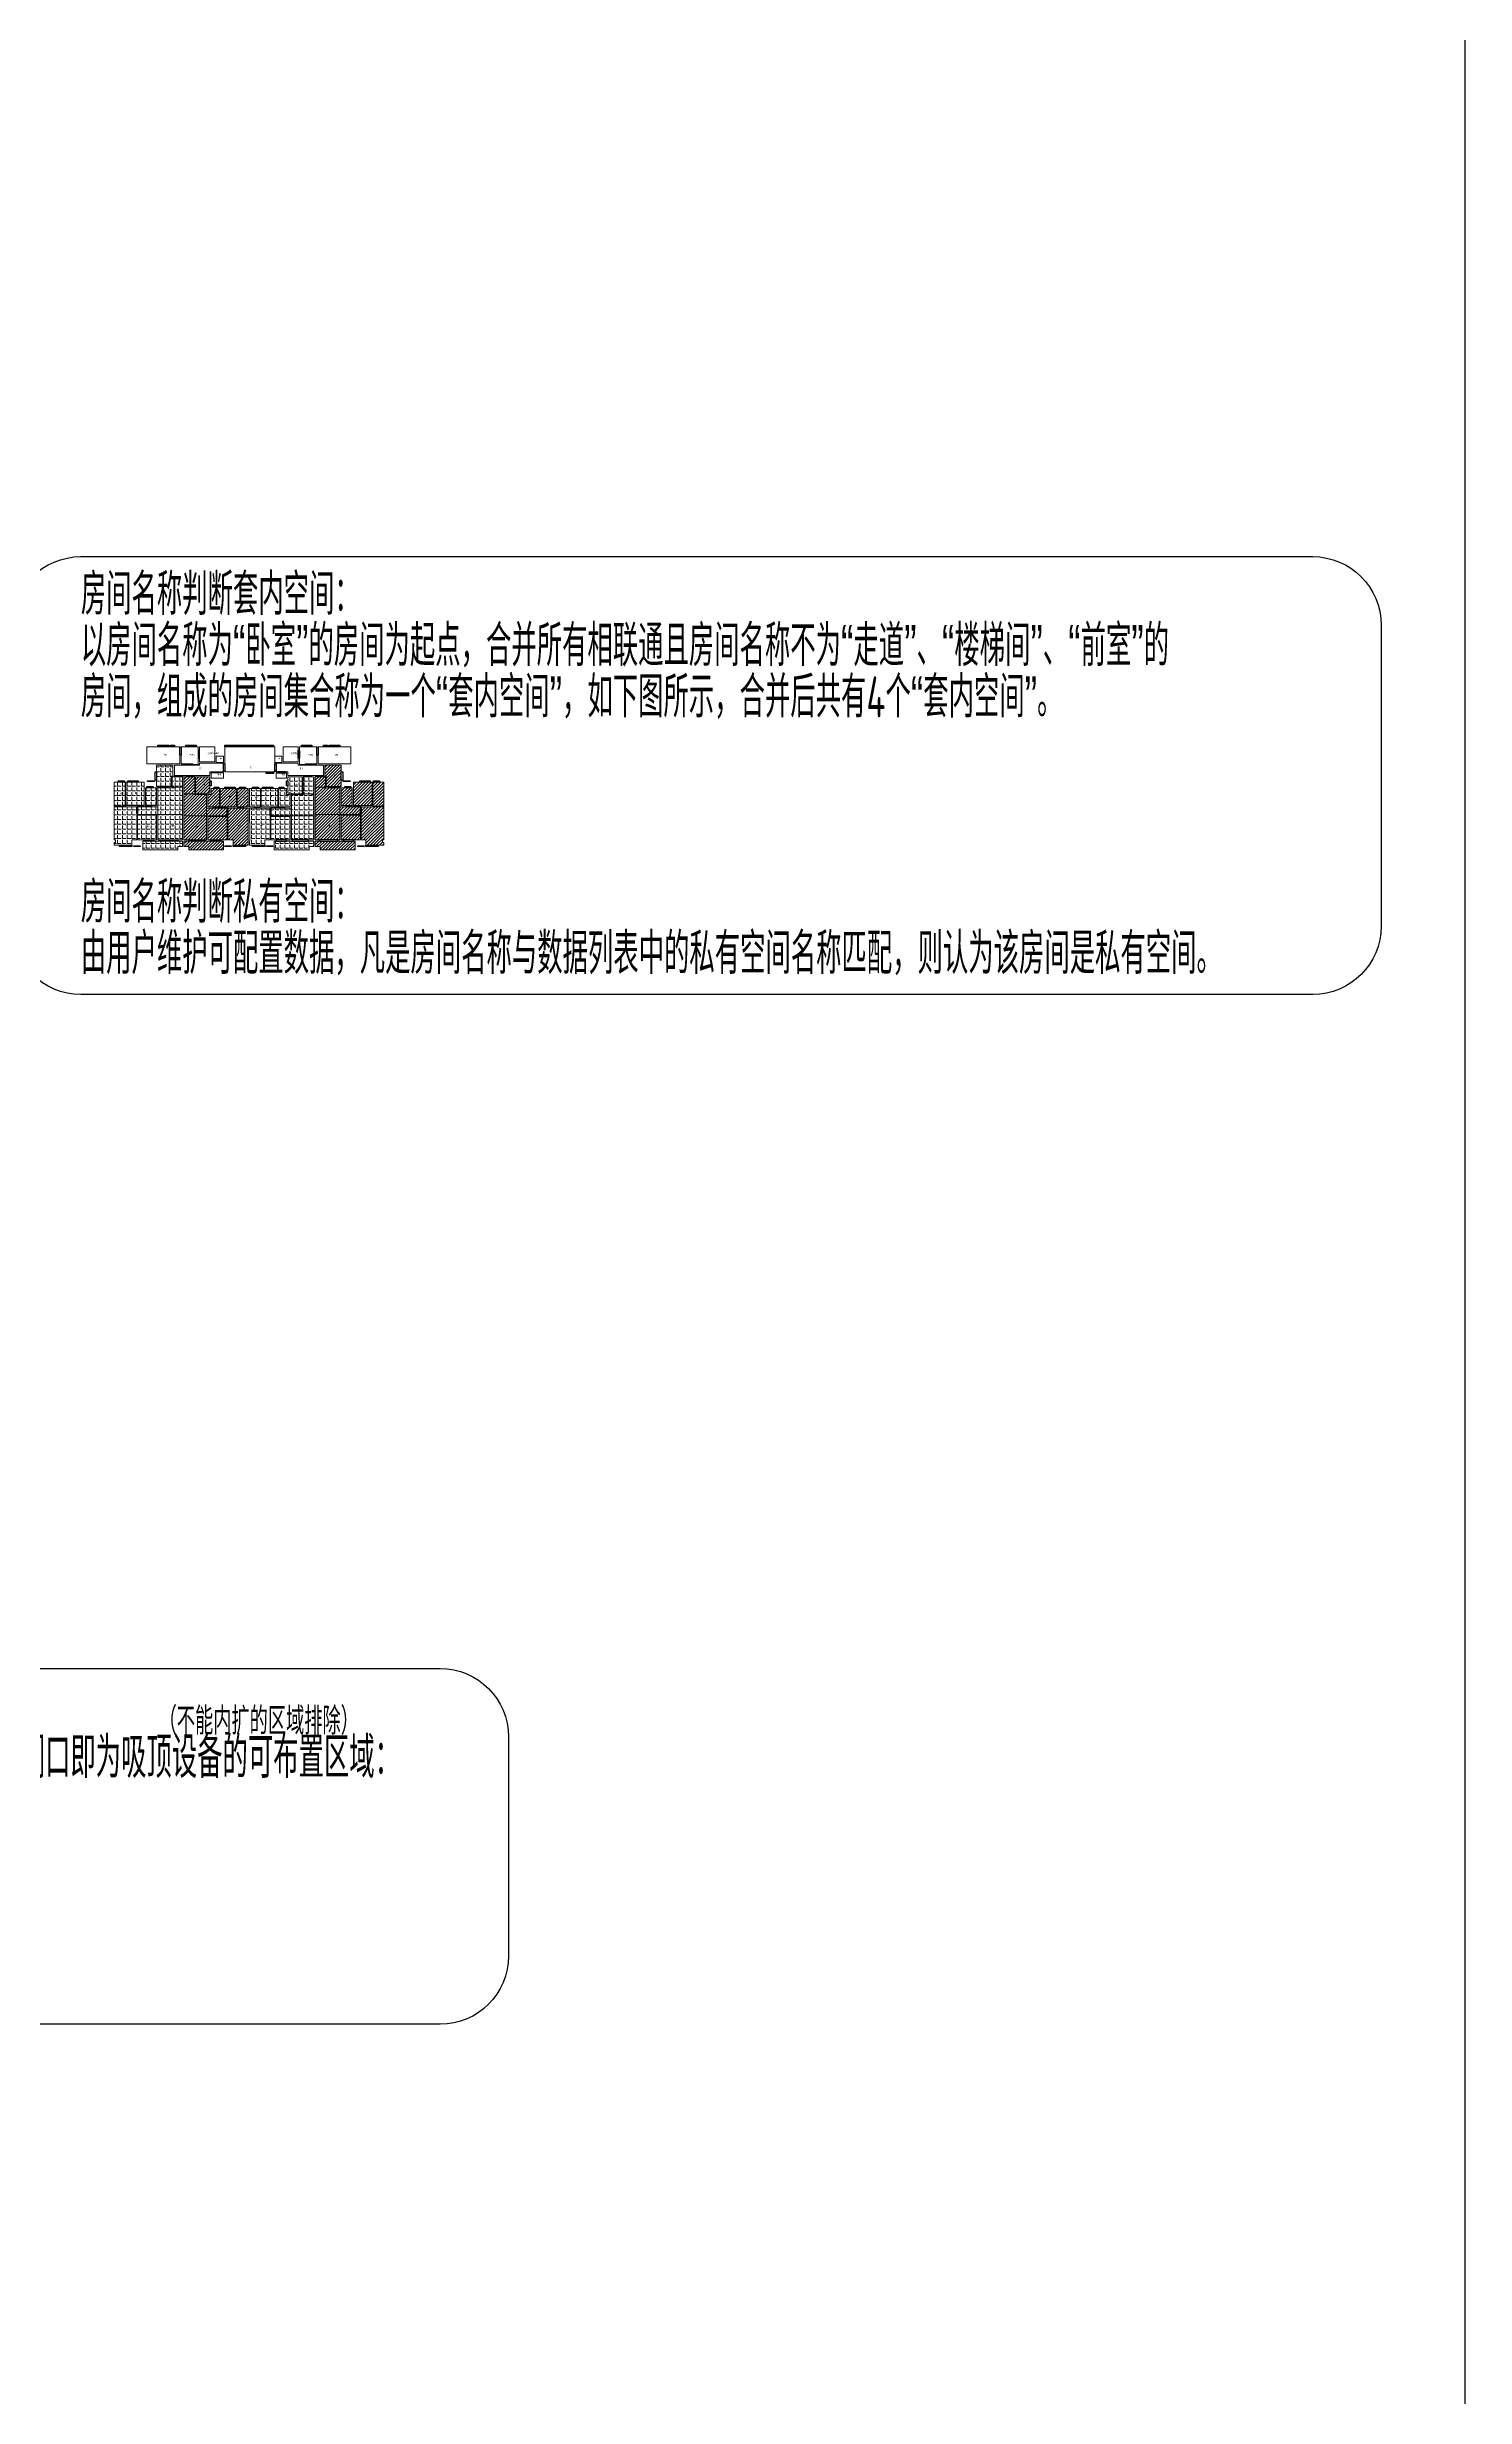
# Model space of a CAD drawing. Header units: millimetres. Extents: x 0 to 4164250, y 0 to 1261500.
# Drawn here: x 387309 to 594500, y 577529 to 920985 of the extents above; entities that cross this region are included whole.
import ezdxf
from ezdxf.enums import TextEntityAlignment as Align

# ---------------------------------------------------------------- set-up
doc = ezdxf.new("R2010")
doc.units = ezdxf.units.MM
doc.header["$LTSCALE"] = 1000
for name, color, linetype in [('AI-空间名称', 130, 'Continuous'), ('AI-窗', 6, 'Continuous'), ('AI-门', 4, 'Continuous'), ('C-SHET-SHET', 144, 'Continuous'), ('E-UNIV-DIAG', 2, 'Continuous'), ('E-UNIV-NOTE', 6, 'Continuous')]:
    doc.layers.add(name, color=color, linetype=linetype)
doc.layers.add('AI-空间框线', color=30, linetype='Continuous', lineweight=20)
doc.layers.add('套内', color=9, linetype='Continuous', lineweight=20)
doc.styles.add('TH-STYLE3', font='tssdeng.shx', dxfattribs={"width": 0.65, "bigfont": 'tssdchn.shx'})
pattern_1 = [(0, (77018, -278784.76), (0, 698.5), [508, -190.5]), (90, (77018, -278784.76), (-698.5, 4e-14), [508, -190.5])]
pattern_2 = [(45, (77017.97, -278784.76), (-224.5064, 224.5064), [])]

msp = doc.modelspace()

# ---------------------------------------------------------------- hatches: boundary and pattern name
at = {"layer": '套内'}
h = msp.add_hatch(dxfattribs=at)
h.set_pattern_fill('ANGLE', color=256, scale=100)
h.set_pattern_definition(pattern_1)
h.paths.add_polyline_path([(398714.74, 813526.69), (398614.74, 813526.69), (398614.74, 813526.69), (397714.74, 813526.69), (397114.74, 813526.69), (397114.74, 810026.69), (398714.74, 810026.69)])
h.paths.add_polyline_path([(401514.74, 813526.69), (400614.74, 813526.69), (400614.74, 813526.69), (399114.74, 813526.69), (398814.74, 813526.69), (398814.74, 810126.69), (401514.74, 810126.69)])
h.paths.add_polyline_path([(403314.74, 812726.69), (402814.74, 812726.69), (402814.74, 812726.69), (401914.74, 812726.69), (401714.74, 812726.69), (401714.74, 810126.69), (403314.74, 810126.69)])
h.paths.add_polyline_path([(407114.74, 812826.69), (405914.74, 812826.69), (405914.74, 812726.69), (405114.74, 812726.69), (405114.74, 812726.69), (403514.74, 812726.69), (403514.74, 808826.69), (407114.74, 808826.69)])
h.paths.add_polyline_path([(407114.74, 808826.69), (403514.74, 808826.69), (403514.74, 805126.69), (407114.74, 805126.69)])
h.paths.add_polyline_path([(403514.74, 809926.69), (400514.74, 809926.69), (400514.74, 808826.69), (403514.74, 808826.69)])
h.paths.add_polyline_path([(403314.74, 808726.69), (401564.74, 808726.69), (401564.74, 808726.69), (400664.74, 808726.69), (400514.74, 808726.69), (400514.74, 805126.69), (403314.74, 805126.69)])
h.paths.add_polyline_path([(400414.74, 808976.69), (400414.74, 808976.69), (400414.74, 809876.69), (400414.74, 809926.69), (398614.74, 809926.69), (398614.74, 809926.69), (397814.74, 809926.69), (397114.74, 809926.69), (397114.74, 805126.69), (397314.74, 805126.69), (397314.74, 804726.69), (397114.74, 804726.69), (397114.74, 804326.69), (399714.74, 804326.69), (399714.74, 805126.69), (400414.74, 805126.69)])
h.paths.add_polyline_path([(407114.74, 804926.69), (401314.74, 804926.69), (401314.74, 803626.69), (406414.74, 803626.69), (406414.74, 804126.69), (407114.74, 804126.69)])
h.paths.add_polyline_path([(407114.74, 814326.69), (405914.74, 814326.69), (405614.74, 814326.69), (405614.74, 812826.69), (407114.74, 812826.69)])
h.paths.add_polyline_path([(405514.74, 814426.69), (405714.74, 814426.69), (405714.74, 816026.69), (403314.74, 816026.69), (403314.74, 812926.69), (405514.74, 812926.69)])
h.paths.add_polyline_path([(405276.32, 806935.75), (405762.14, 806935.75), (405762.14, 807219.21), (405276.32, 807219.21)], flags=24)
h.paths.add_polyline_path([(404475.85, 814431.02), (404830.33, 814431.02), (404830.33, 814723.94), (404475.85, 814723.94)], flags=24)
h = msp.add_hatch(dxfattribs=at)
h.set_pattern_fill('ANSI31', color=256, scale=100)
h.set_pattern_definition(pattern_2)
h.paths.add_polyline_path([(411114.74, 813026.69), (411114.74, 813026.69), (411114.74, 813726.69), (411114.74, 814326.69), (409014.74, 814326.69), (409014.74, 811826.69), (410614.74, 811826.69), (410614.74, 811926.69), (411114.74, 811926.69)])
h.paths.add_polyline_path([(408914.74, 814326.69), (408814.74, 814326.69), (408814.74, 814326.69), (407717.24, 814326.69), (407314.74, 814326.69), (407314.74, 811826.69), (408914.74, 811826.69)])
h.paths.add_polyline_path([(410614.74, 811726.69), (409014.74, 811726.69), (408914.74, 811726.69), (408914.74, 811826.69), (407664.74, 811826.69), (407664.74, 811726.69), (407314.74, 811726.69), (407314.74, 808626.69), (410614.74, 808626.69), (410614.74, 809726.69)])
h.paths.add_polyline_path([(413614.74, 809726.69), (410614.74, 809726.69), (410614.74, 808626.69), (412614.74, 808626.69), (412614.74, 808626.69), (413514.74, 808626.69), (413614.74, 808626.69)])
h.paths.add_polyline_path([(410614.74, 808626.69), (410614.74, 808626.69), (407314.74, 808626.69), (407314.74, 805126.69), (410614.74, 805126.69)])
h.paths.add_polyline_path([(413614.74, 808526.69), (413514.74, 808526.69), (413514.74, 808526.69), (412614.74, 808526.69), (410814.74, 808526.69), (410814.74, 805126.69), (413614.74, 805126.69)])
h.paths.add_polyline_path([(413114.74, 804926.69), (407314.74, 804926.69), (407314.74, 804126.69), (408014.74, 804126.69), (408014.74, 803626.69), (413114.74, 803626.69)])
h.paths.add_polyline_path([(416689.74, 807626.69), (416714.74, 807626.69), (416714.74, 809726.69), (416014.74, 809726.69), (416014.74, 809726.69), (415214.74, 809726.69), (413714.74, 809726.69), (413714.74, 805126.69), (414514.74, 805126.69), (414514.74, 804326.69), (416714.74, 804326.69), (416714.74, 804926.69), (416689.74, 804926.69)])
h.paths.add_polyline_path([(416714.74, 812626.69), (416314.74, 812626.69), (416314.74, 812626.69), (415414.74, 812626.69), (415114.74, 812626.69), (415114.74, 809926.69), (416714.74, 809926.69)])
h.paths.add_polyline_path([(415014.74, 812626.69), (414814.74, 812626.69), (414814.74, 812626.69), (413314.74, 812626.69), (412614.74, 812626.69), (412614.74, 809926.69), (415014.74, 809926.69)])
h.paths.add_polyline_path([(412514.74, 812626.69), (412414.74, 812626.69), (412414.74, 812626.69), (411714.74, 812626.69), (411314.74, 812626.69), (411314.74, 811726.69), (410814.74, 811726.69), (410814.74, 809926.69), (412514.74, 809926.69)])
h.paths.add_polyline_path([(408922.85, 810128.66), (409278.92, 810128.66), (409278.92, 810426.3), (408922.85, 810426.3)], flags=24)
h = msp.add_hatch(dxfattribs=at)
h.set_pattern_fill('ANGLE', color=256, scale=100)
h.set_pattern_definition(pattern_1)
h.paths.add_polyline_path([(422514.74, 813026.69), (422514.74, 813026.69), (422514.74, 813726.69), (422514.74, 814326.69), (424614.74, 814326.69), (424614.74, 811826.69), (423014.74, 811826.69), (423014.74, 811926.69), (422514.74, 811926.69)])
h.paths.add_polyline_path([(424714.74, 814326.69), (424814.74, 814326.69), (424814.74, 814326.69), (425912.24, 814326.69), (426314.74, 814326.69), (426314.74, 811826.69), (424714.74, 811826.69)])
h.paths.add_polyline_path([(423014.74, 811726.69), (424614.74, 811726.69), (424714.74, 811726.69), (424714.74, 811826.69), (425964.74, 811826.69), (425964.74, 811726.69), (426314.74, 811726.69), (426314.74, 808626.69), (423014.74, 808626.69), (423014.74, 809726.69)])
h.paths.add_polyline_path([(420014.74, 809726.69), (423014.74, 809726.69), (423014.74, 808626.69), (421014.74, 808626.69), (421014.74, 808626.69), (420114.74, 808626.69), (420014.74, 808626.69)])
h.paths.add_polyline_path([(423014.74, 808626.69), (423014.74, 808626.69), (426314.74, 808626.69), (426314.74, 805126.69), (423014.74, 805126.69)])
h.paths.add_polyline_path([(420014.74, 808526.69), (420114.74, 808526.69), (420114.74, 808526.69), (421014.74, 808526.69), (422814.74, 808526.69), (422814.74, 805126.69), (420014.74, 805126.69)])
h.paths.add_polyline_path([(420514.74, 804926.69), (426314.74, 804926.69), (426314.74, 804126.69), (425614.74, 804126.69), (425614.74, 803626.69), (420514.74, 803626.69)])
h.paths.add_polyline_path([(416939.74, 807626.69), (416914.74, 807626.69), (416914.74, 809726.69), (417614.74, 809726.69), (417614.74, 809726.69), (418414.74, 809726.69), (419914.74, 809726.69), (419914.74, 805126.69), (419114.74, 805126.69), (419114.74, 804326.69), (416914.74, 804326.69), (416914.74, 804926.69), (416939.74, 804926.69)])
h.paths.add_polyline_path([(416914.74, 812626.69), (417314.74, 812626.69), (417314.74, 812626.69), (418214.74, 812626.69), (418514.74, 812626.69), (418514.74, 809926.69), (416914.74, 809926.69)])
h.paths.add_polyline_path([(418614.74, 812626.69), (418814.74, 812626.69), (418814.74, 812626.69), (420314.74, 812626.69), (421014.74, 812626.69), (421014.74, 809926.69), (418614.74, 809926.69)])
h.paths.add_polyline_path([(421114.74, 812626.69), (421214.74, 812626.69), (421214.74, 812626.69), (421914.74, 812626.69), (422314.74, 812626.69), (422314.74, 811726.69), (422814.74, 811726.69), (422814.74, 809926.69), (421114.74, 809926.69)])
h.paths.add_polyline_path([(424706.63, 810128.66), (424350.57, 810128.66), (424350.57, 810426.3), (424706.63, 810426.3)], flags=24)
h = msp.add_hatch(dxfattribs=at)
h.set_pattern_fill('ANSI31', color=256, scale=100)
h.set_pattern_definition(pattern_2)
h.paths.add_polyline_path([(434914.74, 813526.69), (435014.74, 813526.69), (435014.74, 813526.69), (435914.74, 813526.69), (436514.74, 813526.69), (436514.74, 810026.69), (434914.74, 810026.69)])
h.paths.add_polyline_path([(432114.74, 813526.69), (433014.74, 813526.69), (433014.74, 813526.69), (434514.74, 813526.69), (434814.74, 813526.69), (434814.74, 810126.69), (432114.74, 810126.69)])
h.paths.add_polyline_path([(430314.74, 812726.69), (430814.74, 812726.69), (430814.74, 812726.69), (431714.74, 812726.69), (431914.74, 812726.69), (431914.74, 810126.69), (430314.74, 810126.69)])
h.paths.add_polyline_path([(426514.74, 812826.69), (427714.74, 812826.69), (427714.74, 812726.69), (428514.74, 812726.69), (428514.74, 812726.69), (430114.74, 812726.69), (430114.74, 808826.69), (426514.74, 808826.69)])
h.paths.add_polyline_path([(426514.74, 808826.69), (430114.74, 808826.69), (430114.74, 805126.69), (426514.74, 805126.69)])
h.paths.add_polyline_path([(430114.74, 809926.69), (433114.74, 809926.69), (433114.74, 808826.69), (430114.74, 808826.69)])
h.paths.add_polyline_path([(430314.74, 808726.69), (432064.74, 808726.69), (432064.74, 808726.69), (432964.74, 808726.69), (433114.74, 808726.69), (433114.74, 805126.69), (430314.74, 805126.69)])
h.paths.add_polyline_path([(433214.74, 808976.69), (433214.74, 808976.69), (433214.74, 809876.69), (433214.74, 809926.69), (435014.74, 809926.69), (435014.74, 809926.69), (435814.74, 809926.69), (436514.74, 809926.69), (436514.74, 805126.69), (436314.74, 805126.69), (436314.74, 804726.69), (436514.74, 804726.69), (436514.74, 804326.69), (433914.74, 804326.69), (433914.74, 805126.69), (433214.74, 805126.69)])
h.paths.add_polyline_path([(426514.74, 804926.69), (432314.74, 804926.69), (432314.74, 803626.69), (427214.74, 803626.69), (427214.74, 804126.69), (426514.74, 804126.69)])
h.paths.add_polyline_path([(426514.74, 814326.69), (427714.74, 814326.69), (428014.74, 814326.69), (428014.74, 812826.69), (426514.74, 812826.69)])
h.paths.add_polyline_path([(428114.74, 814426.69), (427914.74, 814426.69), (427914.74, 816026.69), (430314.74, 816026.69), (430314.74, 812926.69), (428114.74, 812926.69)])
h.paths.add_polyline_path([(428353.17, 806935.75), (427867.34, 806935.75), (427867.34, 807219.21), (428353.17, 807219.21)], flags=24)
h.paths.add_polyline_path([(429153.64, 814431.02), (428799.15, 814431.02), (428799.15, 814723.94), (429153.64, 814723.94)], flags=24)

# ---------------------------------------------------------------- linework, layer by layer
at = {"layer": 'AI-空间框线'}
for points in [[(406714.74, 816226.69), (401914.74, 816226.69), (401914.74, 818726.69), (406714.74, 818726.69)], [(406914.74, 818726.69), (409414.74, 818726.69), (409414.74, 816126.69), (408614.74, 816126.69), (408614.74, 816226.69), (406914.74, 816226.69), (406914.74, 818726.69)], [(409614.74, 816526.69), (411814.74, 816526.69), (411814.74, 818726.69), (409614.74, 818726.69)], [(413314.74, 818726.69), (420614.74, 818726.69), (420614.74, 815026.69), (413314.74, 815026.69)], [(421814.74, 816526.69), (424014.74, 816526.69), (424014.74, 818726.69), (421814.74, 818726.69)], [(424214.74, 818726.69), (426714.74, 818726.69), (426714.74, 816226.69), (425014.74, 816226.69), (425014.74, 816126.69), (424214.74, 816126.69), (424214.74, 818726.69)], [(426914.74, 816226.69), (431714.74, 816226.69), (431714.74, 818726.69), (426914.74, 818726.69)], [(403314.74, 816026.69), (405714.74, 816026.69), (405714.74, 814426.69), (405514.74, 814426.69), (405514.74, 812926.69), (403314.74, 812926.69), (403314.74, 816026.69)], [(407114.74, 812826.69), (407114.74, 814326.69), (405614.74, 814326.69), (405614.74, 812826.69)], [(405914.74, 816026.69), (409614.74, 816026.69), (409614.74, 816326.69), (413114.74, 816326.69), (413114.74, 815026.69), (411114.74, 815026.69), (411114.74, 814526.69), (405914.74, 814526.69), (405914.74, 816026.69)], [(408914.74, 811826.69), (407314.74, 811826.69), (407314.74, 814326.69), (408914.74, 814326.69)], [(409014.74, 814326.69), (411114.74, 814326.69), (411114.74, 811926.69), (410614.74, 811926.69), (410614.74, 811826.69), (409014.74, 811826.69), (409014.74, 814326.69)], [(411314.74, 814926.69), (413114.74, 814926.69), (413114.74, 814126.69), (411314.74, 814126.69), (411314.74, 814926.69)], [(412014.74, 817326.69), (413114.74, 817326.69), (413114.74, 816426.69), (412014.74, 816426.69), (412014.74, 817326.69)], [(420614.74, 817326.69), (421614.74, 817326.69), (421614.74, 816426.69), (420614.74, 816426.69), (420614.74, 817326.69)], [(424014.74, 816026.69), (427714.74, 816026.69), (427714.74, 814526.69), (422514.74, 814526.69), (422514.74, 815026.69), (420814.74, 815026.69), (420814.74, 816326.69), (424014.74, 816326.69), (424014.74, 816026.69)], [(420814.74, 814926.69), (422314.74, 814926.69), (422314.74, 814126.69), (420814.74, 814126.69), (420814.74, 814926.69)], [(422514.74, 814326.69), (424614.74, 814326.69), (424614.74, 811826.69), (423014.74, 811826.69), (423014.74, 811926.69), (422514.74, 811926.69), (422514.74, 814326.69)], [(424714.74, 811826.69), (426314.74, 811826.69), (426314.74, 814326.69), (424714.74, 814326.69)], [(426514.74, 812826.69), (426514.74, 814326.69), (428014.74, 814326.69), (428014.74, 812826.69)], [(427914.74, 816026.69), (430314.74, 816026.69), (430314.74, 812926.69), (428114.74, 812926.69), (428114.74, 814426.69), (427914.74, 814426.69), (427914.74, 816026.69)], [(397114.74, 813526.69), (398714.74, 813526.69), (398714.74, 810026.69), (397114.74, 810026.69), (397114.74, 813526.69)], [(398814.74, 813526.69), (401514.74, 813526.69), (401514.74, 810126.69), (398814.74, 810126.69), (398814.74, 813526.69)], [(401714.74, 812726.69), (403314.74, 812726.69), (403314.74, 810126.69), (401714.74, 810126.69), (401714.74, 812726.69)], [(407114.74, 812826.69), (407114.74, 808826.69), (403514.74, 808826.69), (403514.74, 812726.69), (405914.74, 812726.69), (405914.74, 812826.69)], [(410614.74, 808626.69), (407314.74, 808626.69), (407314.74, 811726.69), (407664.74, 811726.69), (407664.74, 811826.69), (408914.74, 811826.69), (408914.74, 811726.69), (410614.74, 811726.69)], [(411314.74, 812626.69), (412514.74, 812626.69), (412514.74, 809926.69), (410814.74, 809926.69), (410814.74, 811726.69), (411314.74, 811726.69), (411314.74, 812626.69)], [(412614.74, 812626.69), (415014.74, 812626.69), (415014.74, 809926.69), (412614.74, 809926.69), (412614.74, 812626.69)], [(415114.74, 812626.69), (416714.74, 812626.69), (416714.74, 809926.69), (415114.74, 809926.69), (415114.74, 812626.69)], [(416914.74, 812626.69), (418514.74, 812626.69), (418514.74, 809926.69), (416914.74, 809926.69), (416914.74, 812626.69)], [(418614.74, 812626.69), (421014.74, 812626.69), (421014.74, 809926.69), (418614.74, 809926.69), (418614.74, 812626.69)], [(421114.74, 812626.69), (422314.74, 812626.69), (422314.74, 811726.69), (422814.74, 811726.69), (422814.74, 809926.69), (421114.74, 809926.69), (421114.74, 812626.69)], [(423014.74, 808626.69), (426314.74, 808626.69), (426314.74, 811726.69), (425964.74, 811726.69), (425964.74, 811826.69), (424714.74, 811826.69), (424714.74, 811726.69), (423014.74, 811726.69)], [(426514.74, 812826.69), (426514.74, 808826.69), (430114.74, 808826.69), (430114.74, 812726.69), (427714.74, 812726.69), (427714.74, 812826.69)], [(430314.74, 812726.69), (431914.74, 812726.69), (431914.74, 810126.69), (430314.74, 810126.69), (430314.74, 812726.69)], [(432114.74, 813526.69), (434814.74, 813526.69), (434814.74, 810126.69), (432114.74, 810126.69), (432114.74, 813526.69)], [(434914.74, 813526.69), (436514.74, 813526.69), (436514.74, 810026.69), (434914.74, 810026.69), (434914.74, 813526.69)], [(397114.74, 809926.69), (400414.74, 809926.69), (400414.74, 805126.69), (399714.74, 805126.69), (399714.74, 804326.69), (397114.74, 804326.69), (397114.74, 804726.69), (397314.74, 804726.69), (397314.74, 805126.69), (397114.74, 805126.69), (397114.74, 809926.69)], [(403514.74, 809926.69), (400514.74, 809926.69), (400514.74, 808826.69), (403514.74, 808826.69)], [(400514.74, 808726.69), (403314.74, 808726.69), (403314.74, 805126.69), (400514.74, 805126.69), (400514.74, 808726.69)], [(403514.74, 808826.69), (407114.74, 808826.69), (407114.74, 805126.69), (403514.74, 805126.69), (403514.74, 808826.69)], [(407314.74, 808626.69), (410614.74, 808626.69), (410614.74, 805126.69), (407314.74, 805126.69)], [(410614.74, 809726.69), (413614.74, 809726.69), (413614.74, 808626.69), (410614.74, 808626.69)], [(410814.74, 808526.69), (413614.74, 808526.69), (413614.74, 805126.69), (410814.74, 805126.69), (410814.74, 808526.69)], [(413714.74, 809726.69), (416714.74, 809726.69), (416714.74, 807626.69), (416689.74, 807626.69), (416689.74, 804926.69), (416714.74, 804926.69), (416714.74, 804326.69), (414514.74, 804326.69), (414514.74, 805126.69), (413714.74, 805126.69), (413714.74, 809726.69)], [(416914.74, 809726.69), (419914.74, 809726.69), (419914.74, 805126.69), (419114.74, 805126.69), (419114.74, 804326.69), (416914.74, 804326.69), (416914.74, 804926.69), (416939.74, 804926.69), (416939.74, 807626.69), (416914.74, 807626.69), (416914.74, 809726.69)], [(423014.74, 809726.69), (420014.74, 809726.69), (420014.74, 808626.69), (423014.74, 808626.69)], [(420014.74, 808526.69), (422814.74, 808526.69), (422814.74, 805126.69), (420014.74, 805126.69), (420014.74, 808526.69)], [(426314.74, 808626.69), (423014.74, 808626.69), (423014.74, 805126.69), (426314.74, 805126.69)], [(430114.74, 808826.69), (426514.74, 808826.69), (426514.74, 805126.69), (430114.74, 805126.69), (430114.74, 808826.69)], [(430114.74, 809926.69), (433114.74, 809926.69), (433114.74, 808826.69), (430114.74, 808826.69)], [(430314.74, 808726.69), (433114.74, 808726.69), (433114.74, 805126.69), (430314.74, 805126.69), (430314.74, 808726.69)], [(433214.74, 809926.69), (436514.74, 809926.69), (436514.74, 805126.69), (436314.74, 805126.69), (436314.74, 804726.69), (436514.74, 804726.69), (436514.74, 804326.69), (433914.74, 804326.69), (433914.74, 805126.69), (433214.74, 805126.69), (433214.74, 809926.69)], [(401314.74, 804926.69), (407114.74, 804926.69), (407114.74, 804126.69), (406414.74, 804126.69), (406414.74, 803626.69), (401314.74, 803626.69)], [(413114.74, 804926.69), (407314.74, 804926.69), (407314.74, 804126.69), (408014.74, 804126.69), (408014.74, 803626.69), (413114.74, 803626.69)], [(420514.74, 804926.69), (426314.74, 804926.69), (426314.74, 804126.69), (425614.74, 804126.69), (425614.74, 803626.69), (420514.74, 803626.69)], [(432314.74, 804926.69), (426514.74, 804926.69), (426514.74, 804126.69), (427214.74, 804126.69), (427214.74, 803626.69), (432314.74, 803626.69)]]:
    msp.add_lwpolyline(points, close=True, dxfattribs=at)
at = {"layer": 'AI-窗', "color": 6}
for points in [[(403514.74, 818926.69), (405114.74, 818926.69), (405114.74, 818726.69), (403514.74, 818726.69), (403514.74, 818926.69)], [(405314.74, 818926.69), (405914.74, 818926.69), (405914.74, 818726.69), (405314.74, 818726.69), (405314.74, 818926.69)], [(415914.74, 818726.69), (413314.74, 818726.69), (413314.74, 818926.69), (415914.74, 818926.69), (415914.74, 818726.69)], [(420414.74, 818726.69), (417714.74, 818726.69), (417714.74, 818926.69), (420414.74, 818926.69), (420414.74, 818726.69)], [(428314.74, 818726.69), (427714.74, 818726.69), (427714.74, 818926.69), (428314.74, 818926.69), (428314.74, 818726.69)], [(430114.74, 818726.69), (428514.74, 818726.69), (428514.74, 818926.69), (430114.74, 818926.69), (430114.74, 818726.69)], [(403114.74, 813826.69), (403114.74, 815026.69), (403314.74, 815026.69), (403314.74, 813826.69), (403114.74, 813826.69)], [(430314.74, 813826.69), (430314.74, 815026.69), (430514.74, 815026.69), (430514.74, 813826.69), (430314.74, 813826.69)], [(398614.74, 813526.69), (397714.74, 813526.69), (397714.74, 813726.69), (398614.74, 813726.69), (398614.74, 813526.69)], [(400614.74, 813526.69), (399114.74, 813526.69), (399114.74, 813726.69), (400614.74, 813726.69), (400614.74, 813526.69)], [(402814.74, 812726.69), (401914.74, 812726.69), (401914.74, 812926.69), (402814.74, 812926.69), (402814.74, 812726.69)], [(403034.74, 813626.69), (402014.74, 813626.69), (402014.74, 813726.69), (403034.74, 813726.69), (403034.74, 813626.69)], [(411114.74, 813026.69), (411114.74, 813726.69), (411314.74, 813726.69), (411314.74, 813026.69), (411114.74, 813026.69)], [(411714.74, 812826.69), (412414.74, 812826.69), (412414.74, 812626.69), (411714.74, 812626.69), (411714.74, 812826.69)], [(414814.74, 812626.69), (413314.74, 812626.69), (413314.74, 812826.69), (414814.74, 812826.69), (414814.74, 812626.69)], [(416314.74, 812626.69), (415414.74, 812626.69), (415414.74, 812826.69), (416314.74, 812826.69), (416314.74, 812626.69)], [(418214.74, 812626.69), (417314.74, 812626.69), (417314.74, 812826.69), (418214.74, 812826.69), (418214.74, 812626.69)], [(420314.74, 812626.69), (418814.74, 812626.69), (418814.74, 812826.69), (420314.74, 812826.69), (420314.74, 812626.69)], [(421914.74, 812626.69), (421214.74, 812626.69), (421214.74, 812826.69), (421914.74, 812826.69), (421914.74, 812626.69)], [(422314.74, 813026.69), (422314.74, 813726.69), (422514.74, 813726.69), (422514.74, 813026.69), (422314.74, 813026.69)], [(430594.74, 813726.69), (431614.74, 813726.69), (431614.74, 813626.69), (430594.74, 813626.69), (430594.74, 813726.69)], [(431714.74, 812726.69), (430814.74, 812726.69), (430814.74, 812926.69), (431714.74, 812926.69), (431714.74, 812726.69)], [(434514.74, 813526.69), (433014.74, 813526.69), (433014.74, 813726.69), (434514.74, 813726.69), (434514.74, 813526.69)], [(435914.74, 813526.69), (435014.74, 813526.69), (435014.74, 813726.69), (435914.74, 813726.69), (435914.74, 813526.69)], [(399714.74, 804126.69), (397914.74, 804126.69), (397914.74, 804326.69), (399714.74, 804326.69), (399714.74, 804126.69)], [(400914.74, 804126.69), (399994.74, 804126.69), (399994.74, 804226.69), (400914.74, 804226.69), (400914.74, 804126.69)], [(414234.74, 804126.69), (413314.74, 804126.69), (413314.74, 804226.69), (414234.74, 804226.69), (414234.74, 804126.69)], [(416314.74, 804126.69), (414514.74, 804126.69), (414514.74, 804326.69), (416314.74, 804326.69), (416314.74, 804126.69)], [(419114.74, 804126.69), (417314.74, 804126.69), (417314.74, 804326.69), (419114.74, 804326.69), (419114.74, 804126.69)], [(420314.74, 804126.69), (419394.74, 804126.69), (419394.74, 804226.69), (420314.74, 804226.69), (420314.74, 804126.69)], [(433634.74, 804126.69), (432714.74, 804126.69), (432714.74, 804226.69), (433634.74, 804226.69), (433634.74, 804126.69)], [(435714.74, 804126.69), (433914.74, 804126.69), (433914.74, 804326.69), (435714.74, 804326.69), (435714.74, 804126.69)]]:
    msp.add_lwpolyline(points, dxfattribs=at)
at = {"layer": 'AI-门', "color": 4}
for points in [[(406714.74, 818676.69), (406914.74, 818676.69), (406914.74, 817476.69), (406714.74, 817476.69), (406714.74, 818676.69)], [(409114.74, 818926.69), (409114.74, 818726.69), (407614.74, 818726.69), (407614.74, 818926.69), (409114.74, 818926.69)], [(409614.74, 818176.69), (409414.74, 818176.69), (409414.74, 817076.69), (409614.74, 817076.69)], [(417714.74, 818926.69), (417714.74, 818726.69), (415914.74, 818726.69), (415914.74, 818926.69), (417714.74, 818926.69)], [(424214.74, 818176.69), (424014.74, 818176.69), (424014.74, 817076.69), (424214.74, 817076.69)], [(424014.74, 818176.69), (424214.74, 818176.69), (424214.74, 817076.69), (424014.74, 817076.69)], [(426014.74, 818926.69), (426014.74, 818726.69), (424514.74, 818726.69), (424514.74, 818926.69), (426014.74, 818926.69)], [(426714.74, 818676.69), (426914.74, 818676.69), (426914.74, 817476.69), (426714.74, 817476.69), (426714.74, 818676.69)], [(405914.74, 814526.69), (407114.74, 814526.69), (407114.74, 814326.69), (405914.74, 814326.69)], [(408514.74, 816226.69), (408514.74, 816026.69), (407014.74, 816026.69), (407014.74, 816226.69), (408514.74, 816226.69)], [(407717.24, 814326.69), (407717.24, 814526.69), (408814.74, 814526.69), (408814.74, 814326.69), (407717.24, 814326.69)], [(411614.74, 815026.69), (412814.74, 815026.69), (412814.74, 814926.69), (411614.74, 814926.69)], [(412014.74, 816426.69), (412914.74, 816426.69), (412914.74, 816328.69), (412014.74, 816328.69)], [(413114.74, 816226.69), (413314.74, 816226.69), (413314.74, 815126.69), (413114.74, 815126.69)], [(420414.74, 815026.69), (420414.74, 814826.69), (419314.74, 814826.69), (419314.74, 815026.69), (420414.74, 815026.69)], [(420614.74, 816226.69), (420814.74, 816226.69), (420814.74, 815126.69), (420614.74, 815126.69), (420614.74, 816226.69)], [(420814.74, 816426.69), (421414.74, 816426.69), (421414.74, 816326.69), (420814.74, 816326.69)], [(422164.74, 815026.69), (420964.74, 815026.69), (420964.74, 814926.69), (422164.74, 814926.69)], [(425912.24, 814526.69), (425912.24, 814326.69), (424814.74, 814326.69), (424814.74, 814526.69), (425912.24, 814526.69)], [(426614.74, 816226.69), (426614.74, 816026.69), (425114.74, 816026.69), (425114.74, 816226.69), (426614.74, 816226.69)], [(426564.74, 814526.69), (427664.74, 814526.69), (427664.74, 814326.69), (426564.74, 814326.69)], [(403517.24, 812726.69), (403517.24, 812926.69), (405114.74, 812926.69), (405114.74, 812726.69), (403517.24, 812726.69)], [(409014.74, 811726.69), (409014.74, 811826.69), (410612.24, 811826.69), (410612.24, 811726.69)], [(424614.74, 811826.69), (424614.74, 811726.69), (423017.24, 811726.69), (423017.24, 811826.69), (424614.74, 811826.69)], [(430112.24, 812926.69), (430112.24, 812726.69), (428514.74, 812726.69), (428514.74, 812926.69), (430112.24, 812926.69)], [(398614.74, 810026.69), (398614.74, 809926.69), (397814.74, 809926.69), (397814.74, 810026.69), (398614.74, 810026.69)], [(400414.74, 809876.69), (400514.74, 809876.69), (400514.74, 808976.69), (400414.74, 808976.69), (400414.74, 809876.69)], [(401464.74, 810126.69), (401464.74, 809926.69), (400564.74, 809926.69), (400564.74, 810126.69), (401464.74, 810126.69)], [(401564.74, 808826.69), (401564.74, 808726.69), (400664.74, 808726.69), (400664.74, 808826.69), (401564.74, 808826.69)], [(402564.74, 810126.69), (402564.74, 809926.69), (401764.74, 809926.69), (401764.74, 810126.69), (402564.74, 810126.69)], [(412414.74, 809926.69), (412414.74, 809726.69), (411614.74, 809726.69), (411614.74, 809926.69), (412414.74, 809926.69)], [(413514.74, 808626.69), (413514.74, 808526.69), (412614.74, 808526.69), (412614.74, 808626.69), (413514.74, 808626.69)], [(413564.74, 809926.69), (413564.74, 809726.69), (412664.74, 809726.69), (412664.74, 809926.69), (413564.74, 809926.69)], [(413614.74, 809626.69), (413714.74, 809626.69), (413714.74, 808726.69), (413614.74, 808726.69), (413614.74, 809626.69)], [(416014.74, 809926.69), (416014.74, 809726.69), (415214.74, 809726.69), (415214.74, 809926.69), (416014.74, 809926.69)], [(418414.74, 809926.69), (418414.74, 809726.69), (417614.74, 809726.69), (417614.74, 809926.69), (418414.74, 809926.69)], [(419914.74, 809626.69), (420014.74, 809626.69), (420014.74, 808726.69), (419914.74, 808726.69), (419914.74, 809626.69)], [(420964.74, 809926.69), (420964.74, 809726.69), (420064.74, 809726.69), (420064.74, 809926.69), (420964.74, 809926.69)], [(421014.74, 808626.69), (421014.74, 808526.69), (420114.74, 808526.69), (420114.74, 808626.69), (421014.74, 808626.69)], [(421214.74, 809726.69), (421214.74, 809926.69), (422014.74, 809926.69), (422014.74, 809726.69), (421214.74, 809726.69)], [(431864.74, 810126.69), (431864.74, 809926.69), (431064.74, 809926.69), (431064.74, 810126.69), (431864.74, 810126.69)], [(432964.74, 808826.69), (432964.74, 808726.69), (432064.74, 808726.69), (432064.74, 808826.69), (432964.74, 808826.69)], [(433064.74, 810126.69), (433064.74, 809926.69), (432164.74, 809926.69), (432164.74, 810126.69), (433064.74, 810126.69)], [(433114.74, 809876.69), (433214.74, 809876.69), (433214.74, 808976.69), (433114.74, 808976.69), (433114.74, 809876.69)], [(435814.74, 810026.69), (435814.74, 809926.69), (435014.74, 809926.69), (435014.74, 810026.69), (435814.74, 810026.69)], [(402912.24, 805126.69), (402912.24, 804926.69), (401414.74, 804926.69), (401414.74, 805126.69), (402912.24, 805126.69)], [(406412.24, 805126.69), (406412.24, 804926.69), (403714.74, 804926.69), (403714.74, 805126.69), (406412.24, 805126.69)], [(408017.24, 804926.69), (408017.24, 805126.69), (410414.74, 805126.69), (410414.74, 804926.69), (408017.24, 804926.69)], [(411217.24, 804926.69), (411217.24, 805126.69), (412714.74, 805126.69), (412714.74, 804926.69), (411217.24, 804926.69)], [(422312.24, 804926.69), (422312.24, 805126.69), (420814.74, 805126.69), (420814.74, 804926.69), (422312.24, 804926.69)], [(425512.24, 804926.69), (425512.24, 805126.69), (423114.74, 805126.69), (423114.74, 804926.69), (425512.24, 804926.69)], [(427117.24, 805126.69), (427117.24, 804926.69), (429814.74, 804926.69), (429814.74, 805126.69), (427117.24, 805126.69)], [(430617.24, 805126.69), (430617.24, 804926.69), (432114.74, 804926.69), (432114.74, 805126.69), (430617.24, 805126.69)]]:
    msp.add_lwpolyline(points, close=True, dxfattribs=at)
at = {"layer": 'C-SHET-SHET'}
msp.add_lwpolyline([(0, 1261500), (594500, 1261500), (594500, 0), (0, 0)], close=True, dxfattribs=at)
at = {"layer": 'E-UNIV-DIAG', "color": 3}
msp.add_lwpolyline([(572250, 782500), (392250, 782500, -0.414213562), (382250, 792500), (382250, 836500, -0.414213562), (392250, 846500), (572250, 846500, -0.414213562), (582250, 836500), (582250, 792500, -0.414213562)], format="xyb", close=True, dxfattribs=at)
at = {"layer": 'E-UNIV-DIAG'}
msp.add_lwpolyline([(444750, 632000), (264750, 632000, -0.414213562), (254750, 642000), (254750, 674000, -0.414213562), (264750, 684000), (444750, 684000, -0.414213562), (454750, 674000), (454750, 642000, -0.414213562)], format="xyb", close=True, dxfattribs=at)
at = {"layer": '套内'}
msp.add_lwpolyline([(416914.74, 809926.69), (416714.74, 809926.69)], dxfattribs=at)

# ---------------------------------------------------------------- texts
at = {"layer": 'AI-空间名称', "style": 'TH-STYLE3', "width": 0.7}
for s, p in [('楼梯间', (404314.74, 817426.69)), ('合用前室', (408164.74, 817426.69)), ('消防电梯兼担架电梯', (410714.74, 817626.69)), ('消防电梯兼无障碍', (422914.74, 817626.69)), ('合用前室', (425464.74, 817426.69)), ('楼梯间', (429314.74, 817426.69)), ('厨房', (404514.74, 814476.69)), ('走道', (409514.74, 815426.69)), ('强电井', (412214.74, 814526.69)), ('水井', (412564.74, 816876.69)), ('门厅', (417064.54, 815587.63)), ('弱电井', (421114.74, 816876.69)), ('水暖井', (421564.74, 814526.69)), ('走道', (424264.74, 815426.69)), ('厨房', (429114.74, 814476.69)), ('卫生间', (397914.74, 811776.69)), ('卧室', (400164.74, 811826.69)), ('卫生间', (402514.74, 811426.69)), ('餐厅', (405314.74, 810826.69)), ('厨房', (410064.74, 813076.69)), ('卫生间', (411664.74, 811276.69)), ('书房', (413814.74, 811276.69)), ('卫生间', (415914.74, 811276.69)), ('卫生间', (417714.74, 811276.69)), ('书房', (419814.74, 811276.69)), ('卫生间', (421964.74, 811276.69)), ('厨房', (423564.74, 813076.69)), ('餐厅', (428314.74, 810826.69)), ('卫生间', (431114.74, 811426.69)), ('卧室', (433464.74, 811826.69)), ('卫生间', (435714.74, 811776.69)), ('卧室', (398764.74, 807126.69)), ('卧室', (401914.74, 806926.69)), ('起居室', (405314.74, 806976.69)), ('餐厅', (408964.74, 810176.69)), ('卧室', (415214.74, 807026.69)), ('卧室', (418414.74, 807026.69)), ('餐厅', (424664.74, 810176.69)), ('起居室', (428314.74, 806976.69)), ('卧室', (431714.74, 806926.69)), ('卧室', (434864.74, 807126.69)), ('起居室', (408964.74, 806876.69)), ('卧室', (412214.74, 806826.69)), ('卧室', (421414.74, 806826.69)), ('起居室', (424664.74, 806876.69))]:
    msp.add_text(s, height=200, dxfattribs=at).set_placement(p)
at = {"layer": 'E-UNIV-NOTE', "style": 'TH-STYLE3', "width": 0.65}
for s, p in [('房间名称判断套内空间：', (392250, 841000)), ('以房间名称为“卧室”的房间为起点，合并所有相联通且房间名称不为“走道”、“楼梯间”、“前室”的', (392250, 833500)), ('房间，组成的房间集合称为一个“套内空间”，如下图所示，合并后共有4个“套内空间”。', (392250, 826000)), ('房间名称判断私有空间：', (392250, 796000)), ('由用户维护可配置数据，凡是房间名称与数据列表中的私有空间名称匹配，则认为该房间是私有空间。', (392250, 788500)), ('由区域内的墙、柱、梁可得顶板上的所有梁间区域，内缩一定距离后排除洞口即为吸顶设备的可布置区域：', (264750, 671000))]:
    msp.add_text(s, height=6000, dxfattribs=at).set_placement(p, align=Align.MIDDLE_LEFT)
at = {"layer": 'E-UNIV-NOTE', "style": 'TH-STYLE3', "width": 0.7}
msp.add_text('（不能内扩的区域排除）', height=4000, dxfattribs=at).set_placement((418247.33, 676548.57), align=Align.MIDDLE)

doc.saveas('drawing.dxf')
